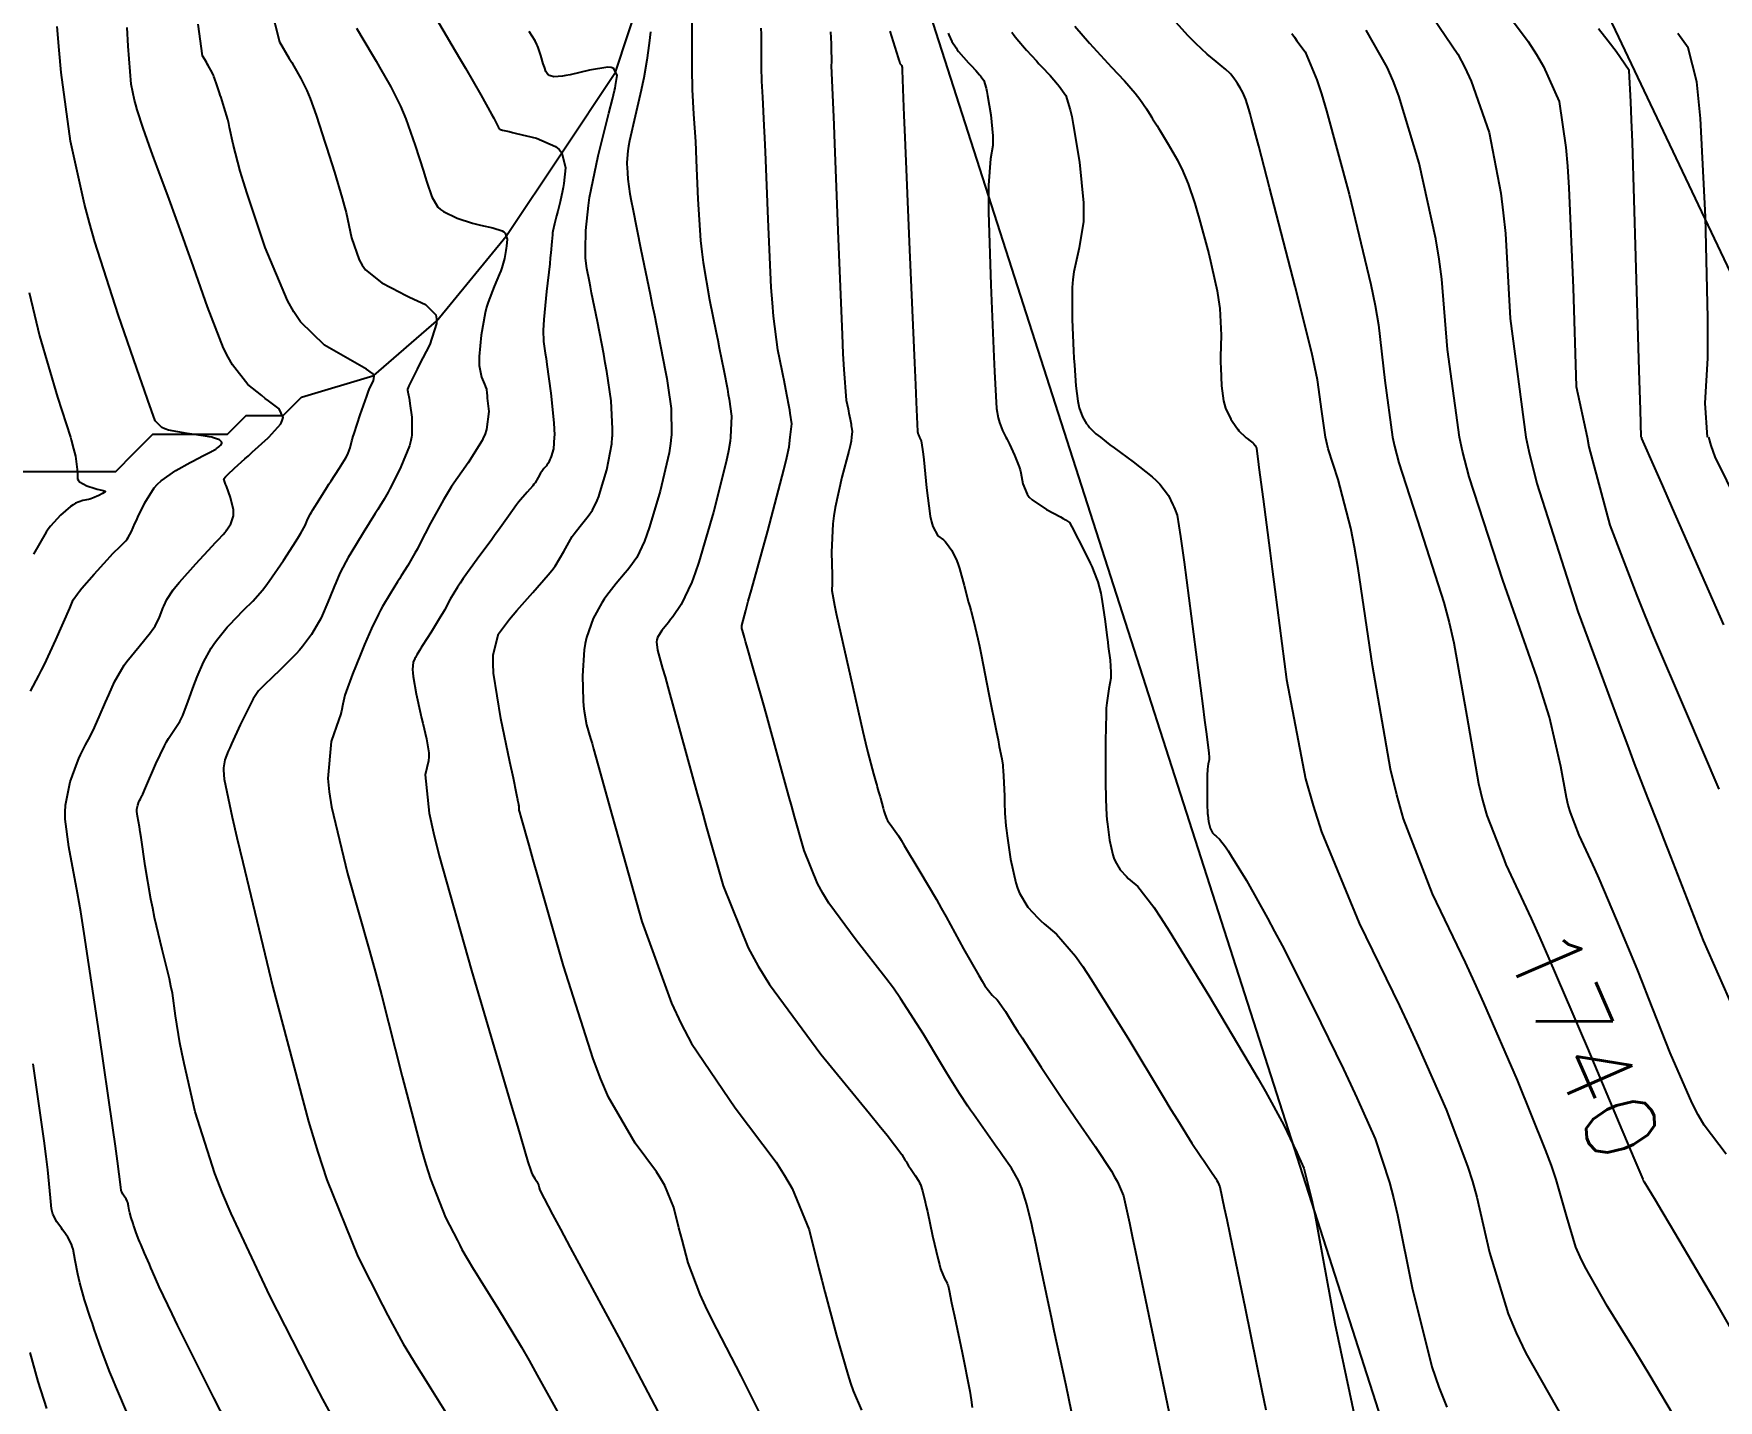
# Model space of a CAD drawing. Header units: metres. Extents: x 837475 to 838479, y 1189012 to 1191015.
# Drawn here: x 837673.7 to 837764.1, y 1189948.3 to 1190021.7 of the extents above; entities that cross this region are included whole.
import ezdxf

# ---------------------------------------------------------------- set-up
doc = ezdxf.new("R2010")
doc.units = ezdxf.units.M
doc.header["$LTSCALE"] = 0.3
for name, color, linetype in [('CORREDORVIA', 70, 'Continuous'), ('COTAS 10', 1, 'Continuous'), ('COTAS INT', 252, 'Continuous'), ('DRENAJE', 5, 'Continuous'), ('VIA2', 121, 'Continuous')]:
    doc.layers.add(name, color=color, linetype=linetype)
doc.styles.get("Standard").update_dxf_attribs({"font": 'simplex.shx'})

msp = doc.modelspace()

# ---------------------------------------------------------------- linework, layer by layer
at = {"layer": 'CORREDORVIA'}
msp.add_lwpolyline([(837910.67578, 1191000.96488), (838157.033, 1190996.193), (838237.174, 1190821.339), (838237.001, 1190602.875), (838240.0305, 1190437.1985), (838223.5365, 1190366.2715), (838212.196, 1190288.9195), (838227.642, 1189916.876), (838080.482, 1189451.8445), (837860.4834, 1189307.12351), (837593.19071, 1189234.39948), (837744.4868, 1189686.6093), (837750.277, 1189933.973), (837710.4905, 1190057.959), (837731.595, 1190134.414), (837885.383, 1190229.429), (837983.18356, 1190344.11971), (837817.55386, 1190502.18733), (837798.03286, 1190660.16958), (837963.57418, 1190795.98182)], close=True, dxfattribs=at)
at = {"layer": 'COTAS 10'}
for points in [[(837685.012, 1189945.188), (837683.345, 1189948.441), (837681.734, 1189951.646), (837681.393, 1189952.334), (837681.097, 1189952.937), (837680.411, 1189954.396), (837680.054, 1189955.219), (837679.966, 1189955.42), (837679.883, 1189955.609), (837679.624, 1189956.197), (837679.417, 1189956.676), (837679.367, 1189956.796), (837679.32, 1189956.911), (837679.179, 1189957.283), (837679.065, 1189957.613), (837679.036, 1189957.701), (837679.007, 1189957.788), (837678.91, 1189958.09), (837678.831, 1189958.367), (837678.814, 1189958.438), (837678.798, 1189958.506), (837678.758, 1189958.731), (837678.722, 1189958.915), (837678.71, 1189958.958), (837678.697, 1189958.997), (837678.639, 1189959.107), (837678.572, 1189959.199), (837678.532, 1189959.253), (837678.457, 1189959.358), (837678.395, 1189959.484), (837678.383, 1189959.525), (837678.373, 1189959.569), (837678.356, 1189959.748), (837678.176, 1189961.135), (837678.063, 1189961.94), (837677.922, 1189962.927), (837677.187, 1189968.01), (837676.382, 1189973.36), (837676.197, 1189974.515), (837676.03, 1189975.528), (837675.563, 1189978.01), (837675.357, 1189979.494), (837675.353, 1189979.878), (837675.372, 1189980.251), (837675.635, 1189981.503), (837676.011, 1189982.523), (837676.102, 1189982.75), (837676.188, 1189982.952), (837676.447, 1189983.482), (837676.696, 1189983.94), (837676.774, 1189984.097), (837676.857, 1189984.267), (837677.188, 1189984.991), (837677.533, 1189985.771), (837677.713, 1189986.178), (837678.017, 1189986.867), (837678.395, 1189987.56), (837678.531, 1189987.764), (837678.679, 1189987.972), (837679.327, 1189988.769), (837679.943, 1189989.515), (837680.072, 1189989.691), (837680.183, 1189989.854), (837680.433, 1189990.336), (837680.571, 1189990.724), (837680.611, 1189990.828), (837680.653, 1189990.931), (837680.81, 1189991.292), (837681.151, 1189991.802), (837681.308, 1189991.998), (837681.492, 1189992.218), (837682.383, 1189993.215), (837683.257, 1189994.157), (837683.43, 1189994.343), (837683.574, 1189994.496), (837683.845, 1189994.78), (837683.954, 1189994.912), (837683.996, 1189994.969), (837684.043, 1189995.035), (837684.253, 1189995.348), (837684.397, 1189995.792), (837684.402, 1189995.941), (837684.392, 1189996.101), (837684.227, 1189996.771), (837684.014, 1189997.374), (837683.973, 1189997.492), (837683.939, 1189997.589), (837683.881, 1189997.761), (837683.965, 1189997.87), (837684.02, 1189997.926), (837684.089, 1189997.995), (837684.457, 1189998.337), (837685.013, 1189998.842), (837685.201, 1189999.012), (837685.404, 1189999.195), (837686.261, 1189999.966), (837686.291, 1190000), (837686.929, 1190000.727), (837687.014, 1190000.904), (837687.055, 1190001.066), (837686.84, 1190001.529), (837686.279, 1190001.953), (837686.102, 1190002.091), (837685.916, 1190002.238), (837685.163, 1190002.843), (837684.336, 1190003.882), (837684.102, 1190004.303), (837683.866, 1190004.782), (837682.996, 1190006.995), (837682.142, 1190009.459), (837681.916, 1190010.097), (837681.695, 1190010.715), (837680.934, 1190012.79), (837680.276, 1190014.559), (837680.12, 1190014.985), (837679.975, 1190015.384), (837679.545, 1190016.596), (837679.229, 1190017.587), (837679.155, 1190017.846), (837679.088, 1190018.099), (837678.897, 1190018.958), (837678.734, 1190021.006), (837678.684, 1190022.008)], [(837713.143, 1189946.608), (837711.644, 1189949.618), (837710.064, 1189952.659), (837709.733, 1189953.35), (837709.448, 1189953.974), (837708.802, 1189955.682), (837708.473, 1189956.917), (837708.387, 1189957.243), (837708.304, 1189957.562), (837708.024, 1189958.658), (837707.545, 1189959.826), (837707.337, 1189960.191), (837707.095, 1189960.573), (837705.948, 1189962.105), (837704.53, 1189964.568), (837704.118, 1189965.539), (837703.697, 1189966.634), (837702.105, 1189971.631), (837700.757, 1189976.381), (837700.489, 1189977.321), (837700.268, 1189978.098), (837699.853, 1189979.55), (837699.762, 1189979.871), (837699.746, 1189979.936), (837699.734, 1189979.99), (837699.723, 1189980.098), (837699.732, 1189980.137), (837699.733, 1189980.148), (837699.733, 1189980.159), (837699.727, 1189980.199), (837699.715, 1189980.248), (837699.711, 1189980.265), (837699.707, 1189980.283), (837699.69, 1189980.361), (837699.663, 1189980.493), (837699.653, 1189980.547), (837699.641, 1189980.607), (837699.587, 1189980.883), (837699.419, 1189981.697), (837699.235, 1189982.571), (837698.741, 1189984.911), (837698.357, 1189987.33), (837698.327, 1189987.854), (837698.33, 1189988.314), (837698.617, 1189989.451), (837699.206, 1189990.231), (837699.4, 1189990.466), (837699.607, 1189990.71), (837700.464, 1189991.66), (837701.293, 1189992.61), (837701.483, 1189992.853), (837701.655, 1189993.088), (837702.131, 1189993.867), (837702.484, 1189994.516), (837702.579, 1189994.67), (837702.672, 1189994.813), (837702.998, 1189995.236), (837703.295, 1189995.579), (837703.369, 1189995.672), (837703.441, 1189995.764), (837703.673, 1189996.087), (837703.918, 1189996.611), (837703.997, 1189996.829), (837704.082, 1189997.079), (837704.43, 1189998.246), (837704.697, 1189999.65), (837704.727, 1190000), (837704.731, 1190000.049), (837704.747, 1190000.453), (837704.66, 1190001.95), (837704.426, 1190003.532), (837704.35, 1190003.99), (837704.268, 1190004.456), (837703.933, 1190006.21), (837703.62, 1190007.747), (837703.553, 1190008.076), (837703.495, 1190008.364), (837703.354, 1190009.054), (837703.295, 1190009.623), (837703.288, 1190009.834), (837703.285, 1190010.069), (837703.309, 1190011.107), (837703.442, 1190012.444), (837703.508, 1190012.866), (837703.586, 1190013.31), (837703.975, 1190015.102), (837704.378, 1190016.748), (837704.543, 1190017.408), (837704.733, 1190018.144), (837704.847, 1190018.609), (837704.875, 1190018.745), (837704.902, 1190018.885), (837704.99, 1190019.416), (837704.811, 1190019.798), (837704.67, 1190019.844), (837704.49, 1190019.863), (837703.51, 1190019.713), (837702.463, 1190019.463), (837702.24, 1190019.419), (837702.046, 1190019.386), (837701.588, 1190019.357), (837701.36, 1190019.424), (837701.311, 1190019.452), (837701.268, 1190019.484), (837701.165, 1190019.633), (837701.084, 1190019.872), (837701.055, 1190019.96), (837701.024, 1190020.058), (837700.886, 1190020.494), (837700.745, 1190020.919), (837700.711, 1190021.01), (837700.679, 1190021.089), (837700.581, 1190021.282), (837700.265, 1190021.793)], [(837719.631, 1190021.797), (837720.067, 1190020.375), (837720.111, 1190020.246), (837720.119, 1190020.22), (837720.127, 1190020.199), (837720.142, 1190020.156), (837720.147, 1190020.141), (837720.149, 1190020.133), (837720.151, 1190020.117), (837720.154, 1190020.101), (837720.158, 1190020.091), (837720.168, 1190020.071), (837720.18, 1190020.051), (837720.184, 1190020.046), (837720.187, 1190020.041), (837720.203, 1190020.023), (837720.218, 1190020.006), (837720.222, 1190020.002), (837720.226, 1190019.997), (837720.239, 1190019.983), (837720.251, 1190019.97), (837720.254, 1190019.966), (837720.256, 1190019.963), (837720.264, 1190019.952), (837720.271, 1190019.929), (837720.273, 1190019.919), (837720.276, 1190019.907), (837720.285, 1190019.848), (837720.292, 1190019.784), (837720.292, 1190019.755), (837720.285, 1190019.714), (837720.339, 1190018.213), (837720.377, 1190017.279), (837720.425, 1190016.12), (837720.682, 1190010.062), (837720.943, 1190003.99), (837720.994, 1190002.822), (837721.035, 1190001.877), (837721.105, 1190000.318), (837721.121, 1190000.216), (837721.128, 1190000.189), (837721.136, 1190000.163), (837721.172, 1190000.075), (837721.209, 1190000), (837721.218, 1189999.982), (837721.232, 1189999.953), (837721.247, 1189999.923), (837721.304, 1189999.802), (837721.385, 1189999.337), (837721.415, 1189999.089), (837721.448, 1189998.79), (837721.595, 1189997.282), (837721.791, 1189995.767), (837721.855, 1189995.464), (837721.924, 1189995.211), (837722.208, 1189994.717), (837722.513, 1189994.495), (837722.594, 1189994.414), (837722.673, 1189994.323), (837722.95, 1189993.924), (837723.216, 1189993.36), (837723.288, 1189993.165), (837723.361, 1189992.954), (837723.618, 1189992.052), (837723.853, 1189991.137), (837723.91, 1189990.916), (837723.964, 1189990.711), (837724.133, 1189990.088), (837724.347, 1189989.173), (837724.43, 1189988.783), (837724.523, 1189988.334), (837724.945, 1189986.218), (837725.348, 1189984.161), (837725.43, 1189983.749), (837725.498, 1189983.406), (837725.636, 1189982.734), (837725.685, 1189982.401), (837725.697, 1189982.271), (837725.708, 1189982.125), (837725.744, 1189981.46), (837725.772, 1189980.739), (837725.778, 1189980.558), (837725.783, 1189980.385), (837725.796, 1189979.826), (837725.847, 1189979.138), (837725.877, 1189978.884), (837725.914, 1189978.602), (837726.101, 1189977.353), (837726.384, 1189976.089), (837726.481, 1189975.797), (837726.586, 1189975.53), (837727.031, 1189974.775), (837727.569, 1189974.193), (837727.732, 1189974.035), (837727.902, 1189973.879), (837728.568, 1189973.323), (837729.584, 1189972.137), (837729.975, 1189971.583), (837730.413, 1189970.931), (837732.391, 1189967.763), (837734.311, 1189964.579), (837734.712, 1189963.917), (837735.058, 1189963.352), (837735.837, 1189962.104), (837736.238, 1189961.502), (837736.346, 1189961.343), (837736.451, 1189961.187), (837736.819, 1189960.653), (837737.115, 1189960.203), (837737.176, 1189960.101), (837737.227, 1189960.009), (837737.335, 1189959.756), (837737.573, 1189958.641), (837737.706, 1189958.005), (837737.868, 1189957.227), (837738.698, 1189953.238), (837739.598, 1189948.832), (837739.805, 1189947.792)], [(837741.206, 1190021.678), (837741.342, 1190021.48), (837741.474, 1190021.291), (837741.924, 1190020.688), (837742.547, 1190019.189), (837742.788, 1190018.434), (837743.058, 1190017.532), (837744.284, 1190013.048), (837745.439, 1190008.202), (837745.665, 1190007.072), (837745.851, 1190006.034), (837746.185, 1190003.048), (837746.603, 1190000), (837746.709, 1189999.521), (837746.937, 1189998.629), (837748.103, 1189995.034), (837749.355, 1189991.134), (837749.638, 1189990.051), (837749.893, 1189988.966), (837750.585, 1189985.034), (837751.218, 1189981.414), (837751.436, 1189980.526), (837751.674, 1189979.687), (837752.536, 1189977.461), (837752.687, 1189977.069), (837754.05, 1189974.159), (837754.507, 1189973.136), (837755, 1189972.019), (837757.069, 1189967.201), (837758.92, 1189962.818), (837759.276, 1189961.975), (837759.564, 1189961.293), (837760.037, 1189960.169), (837760.066, 1189960.104), (837760.074, 1189960.088), (837760.081, 1189960.075), (837760.11, 1189960.037), (837760.698, 1189959.057), (837761.059, 1189958.45), (837761.506, 1189957.696), (837763.834, 1189953.761), (837766.409, 1189949.256)], [(837763.518, 1190000), (837763.386, 1190001.833), (837763.521, 1190004.239), (837763.529, 1190005.249), (837763.524, 1190006.408), (837763.398, 1190011.833), (837763.13, 1190017.116), (837763.035, 1190018.186), (837762.93, 1190019.085), (837762.477, 1190020.911), (837761.925, 1190021.675)], [(837763.56, 1190000), (837763.687, 1189999.559), (837763.906, 1189998.95), (837765.149, 1189996.405)]]:
    msp.add_lwpolyline(points, dxfattribs=at)
at = {"layer": 'COTAS INT'}
for points in [[(837751.707, 1190024.189), (837753.883, 1190021.249), (837754.333, 1190020.555), (837754.716, 1190019.914), (837755.55, 1190018.032), (837755.909, 1190015.56), (837755.993, 1190014.547), (837756.071, 1190013.392), (837756.297, 1190008.032), (837756.466, 1190002.73), (837757.048, 1190000), (837757.136, 1189999.488), (837758.265, 1189995.29), (837759.715, 1189991.512), (837760.148, 1189990.435), (837760.596, 1189989.344), (837762.329, 1189985.29), (837764.123, 1189981.109)], [(837686.375, 1190023.134), (837686.868, 1190021.223), (837687.391, 1190020.34), (837687.519, 1190020.122), (837687.639, 1190019.916), (837688.012, 1190019.265), (837688.335, 1190018.612), (837688.424, 1190018.404), (837688.512, 1190018.184), (837688.827, 1190017.29), (837689.169, 1190016.23), (837689.274, 1190015.906), (837689.383, 1190015.568), (837689.815, 1190014.237), (837690.236, 1190012.832), (837690.339, 1190012.449), (837690.435, 1190012.067), (837690.731, 1190010.709), (837691.135, 1190009.521), (837691.3, 1190009.247), (837691.487, 1190008.997), (837692.352, 1190008.295), (837693.33, 1190007.784), (837693.588, 1190007.655), (837693.841, 1190007.53), (837694.71, 1190007.126), (837695.25, 1190006.573), (837695.296, 1190006.355), (837695.297, 1190006.109), (837694.926, 1190004.986), (837694.366, 1190003.883), (837694.248, 1190003.65), (837694.146, 1190003.448), (837693.912, 1190002.979), (837693.807, 1190002.756), (837693.786, 1190002.71), (837693.769, 1190002.669), (837693.738, 1190002.577), (837693.734, 1190002.532), (837693.734, 1190002.513), (837693.739, 1190002.489), (837693.75, 1190002.456), (837693.754, 1190002.442), (837693.758, 1190002.425), (837693.779, 1190002.347), (837693.823, 1190002.094), (837693.842, 1190001.968), (837693.865, 1190001.818), (837693.973, 1190001.072), (837693.962, 1190000.114), (837693.941, 1190000), (837693.909, 1189999.83), (837693.834, 1189999.537), (837693.386, 1189998.415), (837692.89, 1189997.435), (837692.785, 1189997.232), (837692.695, 1189997.06), (837692.49, 1189996.687), (837692.249, 1189996.301), (837692.136, 1189996.12), (837692.004, 1189995.908), (837691.361, 1189994.874), (837690.698, 1189993.785), (837690.554, 1189993.538), (837690.426, 1189993.314), (837690.107, 1189992.701), (837689.881, 1189992.184), (837689.813, 1189992.021), (837689.742, 1189991.849), (837689.466, 1189991.153), (837689.152, 1189990.427), (837689.057, 1189990.235), (837688.96, 1189990.048), (837688.578, 1189989.405), (837688.096, 1189988.76), (837687.934, 1189988.571), (837687.761, 1189988.378), (837687.032, 1189987.642), (837686.341, 1189986.983), (837686.191, 1189986.838), (837686.06, 1189986.71), (837685.735, 1189986.38), (837685.46, 1189985.966), (837685.36, 1189985.784), (837685.249, 1189985.573), (837684.762, 1189984.567), (837684.297, 1189983.55), (837684.201, 1189983.332), (837684.118, 1189983.142), (837683.935, 1189982.685), (837683.872, 1189982.358), (837683.865, 1189982.249), (837683.862, 1189982.133), (837683.887, 1189981.648), (837684.321, 1189979.609), (837684.575, 1189978.514), (837684.888, 1189977.188), (837686.501, 1189970.481), (837688.414, 1189963.269), (837688.915, 1189961.625), (837689.403, 1189960.133), (837691.065, 1189956.018), (837692.4, 1189953.402), (837692.683, 1189952.855), (837692.928, 1189952.384), (837693.5, 1189951.327), (837694.23, 1189950.139), (837694.574, 1189949.587), (837694.98, 1189948.938), (837696.959, 1189945.786)], [(837748.446, 1190023.022), (837750.104, 1190020.562), (837750.484, 1190019.848), (837750.83, 1190019.12), (837751.795, 1190016.37), (837752.419, 1190013.108), (837752.551, 1190012.056), (837752.664, 1190010.939), (837752.926, 1190006.37), (837753.768, 1190000), (837753.926, 1189999.255), (837754.358, 1189997.516), (837756.556, 1189990.65), (837758.769, 1189984.661), (837759.21, 1189983.474), (837759.578, 1189982.493), (837760.286, 1189980.65), (837760.88, 1189979.165), (837761.176, 1189978.409), (837761.528, 1189977.503), (837763.273, 1189972.987), (837765.422, 1189968.112)], [(837673.499, 1189986.372), (837673.954, 1189987.21), (837674.097, 1189987.497), (837674.248, 1189987.808), (837674.855, 1189989.133), (837675.603, 1189990.825), (837675.799, 1189991.268), (837676.021, 1189991.596), (837676.132, 1189991.735), (837676.263, 1189991.896), (837676.916, 1189992.653), (837677.616, 1189993.428), (837677.777, 1189993.6), (837677.924, 1189993.753), (837678.337, 1189994.154), (837678.621, 1189994.445), (837678.687, 1189994.529), (837678.747, 1189994.615), (837678.918, 1189994.939), (837679.109, 1189995.379), (837679.182, 1189995.538), (837679.263, 1189995.714), (837679.631, 1189996.484), (837680.144, 1189997.283), (837680.318, 1189997.477), (837680.505, 1189997.659), (837681.296, 1189998.219), (837682.07, 1189998.64), (837682.247, 1189998.735), (837682.407, 1189998.82), (837682.853, 1189999.051), (837683.14, 1189999.195), (837683.202, 1189999.227), (837683.256, 1189999.254), (837683.384, 1189999.322), (837683.456, 1189999.366), (837683.49, 1189999.39), (837683.545, 1189999.435), (837683.603, 1189999.487), (837683.622, 1189999.505), (837683.643, 1189999.523), (837683.729, 1189999.6), (837683.772, 1189999.693), (837683.766, 1189999.721), (837683.752, 1189999.75), (837683.636, 1189999.865), (837683.269, 1189999.991), (837683.226, 1190000), (837683.096, 1190000.027), (837682.893, 1190000.063), (837681.902, 1190000.197), (837680.915, 1190000.386), (837680.714, 1190000.456), (837680.544, 1190000.534), (837680.191, 1190000.881), (837679.796, 1190001.998), (837679.599, 1190002.561), (837679.365, 1190003.235), (837678.206, 1190006.586), (837676.96, 1190010.489), (837676.671, 1190011.511), (837676.407, 1190012.507), (837675.654, 1190015.891), (837675.142, 1190019.587), (837675.03, 1190020.78), (837674.93, 1190022.045)], [(837690.071, 1189946.75), (837689.196, 1189948.366), (837688.821, 1189949.084), (837688.389, 1189949.92), (837686.349, 1189953.917), (837684.266, 1189958.328), (837683.807, 1189959.425), (837683.399, 1189960.468), (837682.347, 1189963.784), (837681.747, 1189966.379), (837681.623, 1189966.967), (837681.518, 1189967.499), (837681.289, 1189968.948), (837681.113, 1189970.15), (837681.04, 1189970.526), (837680.958, 1189970.921), (837680.575, 1189972.502), (837680.161, 1189974.227), (837680.059, 1189974.713), (837679.963, 1189975.202), (837679.661, 1189976.999), (837679.436, 1189978.515), (837679.388, 1189978.827), (837679.346, 1189979.092), (837679.245, 1189979.661), (837679.21, 1189979.914), (837679.209, 1189979.979), (837679.213, 1189980.043), (837679.257, 1189980.256), (837679.321, 1189980.429), (837679.337, 1189980.468), (837679.351, 1189980.502), (837679.396, 1189980.592), (837679.438, 1189980.67), (837679.451, 1189980.697), (837679.465, 1189980.726), (837679.522, 1189980.849), (837679.668, 1189981.181), (837680.236, 1189982.466), (837680.692, 1189983.436), (837680.803, 1189983.648), (837680.907, 1189983.836), (837681.23, 1189984.312), (837681.511, 1189984.736), (837681.59, 1189984.892), (837681.669, 1189985.065), (837681.957, 1189985.828), (837682.26, 1189986.68), (837682.349, 1189986.909), (837682.44, 1189987.136), (837682.786, 1189987.929), (837683.2, 1189988.687), (837683.334, 1189988.891), (837683.476, 1189989.092), (837684.059, 1189989.798), (837684.658, 1189990.433), (837684.811, 1189990.59), (837684.957, 1189990.74), (837685.438, 1189991.211), (837685.958, 1189991.798), (837686.129, 1189992.02), (837686.312, 1189992.268), (837687.071, 1189993.378), (837687.758, 1189994.444), (837687.896, 1189994.665), (837688.011, 1189994.853), (837688.237, 1189995.261), (837688.309, 1189995.444), (837688.327, 1189995.489), (837688.345, 1189995.532), (837688.404, 1189995.667), (837688.527, 1189995.891), (837688.585, 1189995.989), (837688.654, 1189996.103), (837688.988, 1189996.646), (837689.398, 1189997.298), (837689.514, 1189997.479), (837689.631, 1189997.662), (837690.064, 1189998.327), (837690.423, 1189998.903), (837690.494, 1189999.03), (837690.552, 1189999.142), (837690.657, 1189999.428), (837690.754, 1189999.817), (837690.807, 1189999.995), (837690.809, 1190000), (837690.871, 1190000.202), (837691.198, 1190001.203), (837691.55, 1190002.213), (837691.63, 1190002.426), (837691.703, 1190002.611), (837691.905, 1190003.039), (837691.942, 1190003.281), (837691.911, 1190003.348), (837691.863, 1190003.416), (837691.54, 1190003.663), (837689.284, 1190004.944), (837687.987, 1190006.207), (837687.64, 1190006.737), (837687.297, 1190007.345), (837686.101, 1190010.191), (837685.129, 1190013.082), (837684.927, 1190013.718), (837684.755, 1190014.283), (837684.376, 1190015.732), (837684.189, 1190016.633), (837684.138, 1190016.854), (837684.087, 1190017.062), (837683.903, 1190017.709), (837683.731, 1190018.238), (837683.687, 1190018.372), (837683.646, 1190018.501), (837683.51, 1190018.922), (837683.384, 1190019.278), (837683.349, 1190019.365), (837683.314, 1190019.448), (837683.186, 1190019.708), (837683.037, 1190019.966), (837682.989, 1190020.049), (837682.939, 1190020.135), (837682.731, 1190020.486), (837682.507, 1190022.183)], [(837691.006, 1190021.96), (837691.843, 1190020.545), (837692.048, 1190020.196), (837692.241, 1190019.865), (837692.839, 1190018.823), (837693.356, 1190017.776), (837693.498, 1190017.442), (837693.64, 1190017.09), (837694.145, 1190015.657), (837694.586, 1190014.287), (837694.687, 1190013.975), (837694.779, 1190013.69), (837695.034, 1190012.904), (837695.362, 1190012.363), (837695.5, 1190012.234), (837695.659, 1190012.115), (837696.403, 1190011.758), (837697.231, 1190011.497), (837697.442, 1190011.439), (837697.645, 1190011.386), (837698.315, 1190011.243), (837698.809, 1190011.087), (837698.901, 1190011.026), (837698.974, 1190010.957), (837699.078, 1190010.644), (837699.044, 1190010.261), (837699.03, 1190010.15), (837699.014, 1190010.035), (837698.941, 1190009.599), (837698.802, 1190009.093), (837698.745, 1190008.934), (837698.68, 1190008.767), (837698.379, 1190008.096), (837698.059, 1190007.255), (837697.982, 1190006.982), (837697.91, 1190006.69), (837697.694, 1190005.489), (837697.585, 1190004.341), (837697.581, 1190004.082), (837697.588, 1190003.849), (837697.709, 1190003.224), (837697.867, 1190002.847), (837697.897, 1190002.771), (837697.922, 1190002.707), (837697.967, 1190002.579), (837697.991, 1190002.366), (837698.004, 1190002.25), (837698.019, 1190002.108), (837698.096, 1190001.385), (837697.984, 1190000.422), (837697.88, 1190000.129), (837697.823, 1190000), (837697.745, 1189999.824), (837696.996, 1189998.623), (837696.105, 1189997.351), (837695.881, 1189997), (837695.666, 1189996.649), (837694.973, 1189995.389), (837694.401, 1189994.275), (837694.264, 1189994.018), (837694.135, 1189993.782), (837693.745, 1189993.113), (837693.399, 1189992.561), (837693.297, 1189992.399), (837693.194, 1189992.232), (837692.798, 1189991.598), (837692.397, 1189990.911), (837692.289, 1189990.711), (837692.182, 1189990.507), (837691.809, 1189989.736), (837691.431, 1189988.873), (837691.321, 1189988.611), (837691.209, 1189988.339), (837690.786, 1189987.276), (837690.44, 1189986.345), (837690.377, 1189986.156), (837690.328, 1189985.998), (837690.268, 1189985.679), (837690.193, 1189985.295), (837690.133, 1189985.096), (837690.057, 1189984.857), (837689.645, 1189983.661), (837689.462, 1189981.69), (837689.531, 1189980.962), (837689.652, 1189980.156), (837690.521, 1189976.59), (837691.704, 1189972.436), (837692.023, 1189971.26), (837692.338, 1189970.073), (837693.445, 1189965.69), (837694.461, 1189961.818), (837694.72, 1189960.952), (837694.968, 1189960.176), (837695.78, 1189958.119), (837696.41, 1189956.884), (837696.544, 1189956.625), (837696.66, 1189956.403), (837696.93, 1189955.904), (837697.275, 1189955.343), (837697.437, 1189955.082), (837697.629, 1189954.775), (837698.564, 1189953.287), (837699.849, 1189951.147), (837700.262, 1189950.429), (837700.699, 1189949.658), (837702.485, 1189946.42)], [(837695.143, 1190022.697), (837696.296, 1190020.75), (837696.578, 1190020.269), (837696.843, 1190019.814), (837697.666, 1190018.38), (837698.249, 1190017.34), (837698.363, 1190017.134), (837698.456, 1190016.962), (837698.622, 1190016.635), (837698.673, 1190016.552), (837698.694, 1190016.535), (837698.718, 1190016.52), (837698.831, 1190016.487), (837699.191, 1190016.409), (837699.372, 1190016.366), (837699.587, 1190016.315), (837700.657, 1190016.052), (837701.685, 1190015.613), (837701.874, 1190015.449), (837702.022, 1190015.268), (837702.211, 1190014.462), (837702.118, 1190013.62), (837702.089, 1190013.416), (837702.057, 1190013.224), (837701.928, 1190012.633), (837701.796, 1190012.144), (837701.763, 1190012.016), (837701.73, 1190011.89), (837701.623, 1190011.464), (837701.541, 1190011.072), (837701.524, 1190010.969), (837701.51, 1190010.867), (837701.479, 1190010.52), (837701.428, 1190009.903), (837701.401, 1190009.633), (837701.368, 1190009.319), (837701.202, 1190007.824), (837701.052, 1190006.331), (837701.029, 1190006.018), (837701.014, 1190005.749), (837701.028, 1190005.138), (837701.129, 1190004.514), (837701.169, 1190004.236), (837701.214, 1190003.912), (837701.423, 1190002.361), (837701.593, 1190000.779), (837701.614, 1190000.436), (837701.623, 1190000.133), (837701.612, 1190000), (837701.563, 1189999.381), (837701.44, 1189998.97), (837701.41, 1189998.882), (837701.382, 1189998.805), (837701.296, 1189998.62), (837701.214, 1189998.506), (837701.189, 1189998.473), (837701.162, 1189998.44), (837701.058, 1189998.319), (837700.943, 1189998.17), (837700.91, 1189998.12), (837700.876, 1189998.066), (837700.752, 1189997.836), (837700.584, 1189997.562), (837700.523, 1189997.479), (837700.456, 1189997.393), (837700.164, 1189997.058), (837699.807, 1189996.645), (837699.7, 1189996.51), (837699.589, 1189996.366), (837699.16, 1189995.771), (837698.625, 1189995.018), (837698.448, 1189994.775), (837698.259, 1189994.516), (837697.472, 1189993.454), (837696.723, 1189992.419), (837696.558, 1189992.177), (837696.411, 1189991.955), (837696.033, 1189991.313), (837695.718, 1189990.727), (837695.61, 1189990.54), (837695.494, 1189990.343), (837695.001, 1189989.539), (837694.549, 1189988.82), (837694.458, 1189988.677), (837694.383, 1189988.557), (837694.236, 1189988.322), (837694.176, 1189988.214), (837694.156, 1189988.174), (837694.134, 1189988.129), (837694.04, 1189987.929), (837694.001, 1189987.527), (837694.014, 1189987.355), (837694.037, 1189987.156), (837694.203, 1189986.22), (837694.43, 1189985.177), (837694.491, 1189984.912), (837694.552, 1189984.656), (837694.763, 1189983.819), (837694.876, 1189983.053), (837694.874, 1189982.842), (837694.859, 1189982.632), (837694.684, 1189981.879), (837694.902, 1189979.812), (837695.135, 1189978.773), (837695.442, 1189977.533), (837697.171, 1189971.367), (837698.983, 1189965.24), (837699.343, 1189964.023), (837699.64, 1189963.015), (837700.2, 1189961.105), (837700.351, 1189960.63), (837700.391, 1189960.526), (837700.43, 1189960.434), (837700.565, 1189960.2), (837700.674, 1189960.054), (837700.697, 1189960.018), (837700.717, 1189959.983), (837700.762, 1189959.872), (837700.789, 1189959.768), (837700.797, 1189959.738), (837700.805, 1189959.707), (837700.836, 1189959.59), (837701.524, 1189958.271), (837701.946, 1189957.483), (837702.469, 1189956.511), (837705.193, 1189951.473), (837707.901, 1189946.31)], [(837708.991, 1190022.487), (837709.002, 1190020.871), (837709.001, 1190019.431), (837709.009, 1190019.046), (837709.021, 1190018.668), (837709.092, 1190017.352), (837709.186, 1190015.876), (837709.211, 1190015.396), (837709.236, 1190014.886), (837709.323, 1190012.784), (837709.47, 1190010.556), (837709.532, 1190009.964), (837709.603, 1190009.385), (837709.937, 1190007.385), (837710.296, 1190005.631), (837710.383, 1190005.206), (837710.464, 1190004.808), (837710.712, 1190003.59), (837710.906, 1190002.576), (837710.953, 1190002.306), (837710.997, 1190002.042), (837711.132, 1190001.127), (837711.067, 1190000), (837711.055, 1189999.8), (837710.965, 1189999.276), (837710.845, 1189998.683), (837710.164, 1189995.976), (837709.366, 1189993.298), (837709.172, 1189992.725), (837708.989, 1189992.224), (837708.428, 1189991.022), (837707.973, 1189990.365), (837707.858, 1189990.209), (837707.748, 1189990.063), (837707.388, 1189989.629), (837707.151, 1189989.247), (837707.118, 1189989.134), (837707.099, 1189989.019), (837707.149, 1189988.577), (837707.43, 1189987.593), (837707.558, 1189987.136), (837707.706, 1189986.599), (837708.421, 1189983.994), (837709.285, 1189980.852), (837709.528, 1189979.977), (837709.773, 1189979.1), (837710.67, 1189975.914), (837712.026, 1189972.583), (837712.56, 1189971.614), (837713.163, 1189970.624), (837715.914, 1189966.883), (837718.529, 1189963.699), (837719.045, 1189963.061), (837719.473, 1189962.529), (837720.268, 1189961.487), (837720.451, 1189961.181), (837720.492, 1189961.113), (837720.529, 1189961.052), (837720.629, 1189960.891), (837720.729, 1189960.742), (837720.766, 1189960.688), (837720.807, 1189960.629), (837720.99, 1189960.372), (837721.176, 1189960.066), (837721.22, 1189959.977), (837721.261, 1189959.886), (837721.379, 1189959.542), (837721.52, 1189958.956), (837721.575, 1189958.713), (837721.637, 1189958.434), (837721.917, 1189957.136), (837722.213, 1189955.856), (837722.284, 1189955.588), (837722.35, 1189955.359), (837722.551, 1189954.847), (837722.695, 1189954.586), (837722.726, 1189954.515), (837722.752, 1189954.445), (837722.813, 1189954.195), (837722.941, 1189953.534), (837723.009, 1189953.204), (837723.092, 1189952.811), (837723.509, 1189950.858), (837723.914, 1189948.792), (837723.989, 1189948.327), (837724.048, 1189947.908)], [(837729.64, 1189946.388), (837729.082, 1189949.094), (837728.451, 1189952.035), (837728.3, 1189952.744), (837728.159, 1189953.408), (837727.735, 1189955.426), (837727.403, 1189956.991), (837727.32, 1189957.369), (837727.24, 1189957.724), (837726.985, 1189958.806), (837726.716, 1189959.671), (837726.628, 1189959.888), (837726.535, 1189960.096), (837726.15, 1189960.766), (837725.676, 1189961.442), (837725.527, 1189961.653), (837725.37, 1189961.875), (837724.738, 1189962.764), (837724.112, 1189963.653), (837723.958, 1189963.875), (837723.814, 1189964.087), (837723.364, 1189964.766), (837722.828, 1189965.627), (837722.63, 1189965.953), (837722.409, 1189966.318), (837721.431, 1189967.952), (837720.195, 1189969.872), (837719.813, 1189970.417), (837719.412, 1189970.966), (837717.819, 1189972.998), (837716.351, 1189974.995), (837716.029, 1189975.523), (837715.744, 1189976.041), (837715.02, 1189977.819), (837714.51, 1189979.633), (837714.359, 1189980.173), (837714.205, 1189980.73), (837713.616, 1189982.875), (837713.04, 1189984.971), (837712.894, 1189985.496), (837712.754, 1189985.998), (837712.297, 1189987.61), (837711.953, 1189988.806), (837711.884, 1189989.044), (837711.827, 1189989.243), (837711.716, 1189989.625), (837711.688, 1189989.727), (837711.683, 1189989.748), (837711.679, 1189989.766), (837711.675, 1189989.807), (837711.678, 1189989.833), (837711.679, 1189989.843), (837711.679, 1189989.898), (837711.891, 1189990.708), (837712.026, 1189991.201), (837712.193, 1189991.81), (837713.07, 1189994.981), (837713.933, 1189998.252), (837714.091, 1189998.924), (837714.215, 1189999.495), (837714.279, 1190000), (837714.369, 1190000.716), (837714.283, 1190001.297), (837714.255, 1190001.465), (837714.225, 1190001.636), (837714.102, 1190002.28), (837713.944, 1190003.053), (837713.893, 1190003.306), (837713.838, 1190003.576), (837713.61, 1190004.69), (837713.377, 1190006.511), (837713.319, 1190007.227), (837713.263, 1190008.035), (837713.086, 1190011.715), (837712.946, 1190015.321), (837712.914, 1190016.081), (837712.884, 1190016.739), (837712.802, 1190018.253), (837712.755, 1190019.121), (837712.747, 1190019.371), (837712.742, 1190019.624), (837712.743, 1190020.575), (837712.736, 1190021.641), (837712.726, 1190021.967)], [(837729.562, 1190022.071), (837730.336, 1190021.156), (837731.123, 1190020.308), (837731.329, 1190020.086), (837731.53, 1190019.87), (837732.213, 1190019.133), (837732.79, 1190018.477), (837732.925, 1190018.312), (837733.048, 1190018.154), (837733.402, 1190017.641), (837733.638, 1190017.252), (837733.687, 1190017.172), (837733.729, 1190017.103), (837733.965, 1190016.723), (837734.038, 1190016.604), (837734.127, 1190016.46), (837734.569, 1190015.739), (837735.06, 1190014.879), (837735.18, 1190014.647), (837735.292, 1190014.418), (837735.64, 1190013.615), (837735.993, 1190012.559), (837736.108, 1190012.171), (837736.232, 1190011.742), (837736.745, 1190009.845), (837737.19, 1190007.858), (837737.271, 1190007.371), (837737.333, 1190006.913), (837737.406, 1190005.486), (837737.38, 1190004.312), (837737.38, 1190004.012), (837737.383, 1190003.723), (837737.421, 1190002.771), (837737.534, 1190001.96), (837737.584, 1190001.761), (837737.643, 1190001.572), (837737.925, 1190000.979), (837738.225, 1190000.532), (837738.296, 1190000.435), (837738.361, 1190000.35), (837738.72, 1190000), (837738.754, 1189999.972), (837738.799, 1189999.937), (837738.965, 1189999.812), (837739.108, 1189999.699), (837739.139, 1189999.67), (837739.166, 1189999.643), (837739.231, 1189999.557), (837739.266, 1189999.487), (837739.274, 1189999.47), (837739.28, 1189999.455), (837739.298, 1189999.409), (837739.36, 1189998.967), (837739.395, 1189998.702), (837739.438, 1189998.375), (837739.657, 1189996.68), (837740.012, 1189993.919), (837740.141, 1189992.92), (837740.283, 1189991.82), (837740.907, 1189987), (837741.94, 1189981.658), (837742.34, 1189980.229), (837742.789, 1189978.821), (837744.823, 1189973.916), (837746.973, 1189969.484), (837747.494, 1189968.375), (837747.984, 1189967.316), (837749.488, 1189963.916), (837750.633, 1189960.873), (837750.896, 1189960.039), (837751.136, 1189959.208), (837751.81, 1189956.238), (837752.806, 1189952.95), (837753.25, 1189951.919), (837753.767, 1189950.835), (837756.238, 1189946.485)], [(837761.927, 1189947.112), (837760.428, 1189949.618), (837760.017, 1189950.295), (837759.608, 1189950.966), (837758.143, 1189953.328), (837756.923, 1189955.476), (837756.668, 1189956.011), (837756.449, 1189956.52), (837755.957, 1189958.143), (837755.394, 1189960.155), (837755.13, 1189960.909), (837754.819, 1189961.748), (837753.306, 1189965.493), (837751.502, 1189969.643), (837751.008, 1189970.739), (837750.516, 1189971.811), (837748.755, 1189975.493), (837747.197, 1189979.518), (837746.832, 1189980.808), (837746.496, 1189982.174), (837745.522, 1189987.74), (837744.763, 1189992.962), (837744.562, 1189994.11), (837744.365, 1189995.13), (837743.687, 1189997.74), (837743.157, 1189999.376), (837743.053, 1189999.782), (837743.004, 1190000), (837742.814, 1190001.387), (837742.576, 1190003.076), (837742.437, 1190003.757), (837742.267, 1190004.531), (837741.387, 1190008.094), (837739.999, 1190013.419), (837739.422, 1190015.633), (837739.041, 1190017.075), (837738.961, 1190017.37), (837738.891, 1190017.62), (837738.732, 1190018.143), (837738.631, 1190018.377), (837738.564, 1190018.511), (837738.421, 1190018.761), (837738.276, 1190018.996), (837738.24, 1190019.054), (837738.205, 1190019.108), (837738.096, 1190019.279), (837737.969, 1190019.441), (837737.923, 1190019.491), (837737.874, 1190019.541), (837737.656, 1190019.741), (837737.353, 1190019.997), (837737.248, 1190020.084), (837737.135, 1190020.178), (837736.653, 1190020.576), (837736.042, 1190021.136), (837735.848, 1190021.333), (837735.642, 1190021.547), (837734.807, 1190022.473)], [(837759.95, 1190000), (837759.906, 1190001.478), (837759.845, 1190003.584), (837759.667, 1190009.693), (837759.477, 1190015.844), (837759.436, 1190017.039), (837759.399, 1190018.013), (837759.305, 1190019.693), (837758.602, 1190020.707), (837758.181, 1190021.262), (837757.662, 1190021.936)], [(837706.772, 1190021.776), (837706.737, 1190021.461), (837706.703, 1190021.164), (837706.582, 1190020.244), (837706.413, 1190019.296), (837706.348, 1190018.982), (837706.276, 1190018.644), (837705.951, 1190017.236), (837705.655, 1190015.91), (837705.601, 1190015.624), (837705.559, 1190015.373), (837705.509, 1190014.76), (837705.534, 1190014.388), (837705.54, 1190014.288), (837705.545, 1190014.191), (837705.561, 1190013.854), (837705.676, 1190013.077), (837705.744, 1190012.702), (837705.829, 1190012.258), (837706.264, 1190010.08), (837706.754, 1190007.686), (837706.873, 1190007.106), (837706.984, 1190006.563), (837707.323, 1190004.9), (837707.587, 1190003.516), (837707.651, 1190003.148), (837707.712, 1190002.787), (837707.896, 1190001.538), (837707.901, 1190000.126), (837707.887, 1190000), (837707.848, 1189999.662), (837707.771, 1189999.166), (837707.297, 1189997.111), (837706.724, 1189995.189), (837706.584, 1189994.777), (837706.453, 1189994.418), (837706.05, 1189993.554), (837705.668, 1189993.021), (837705.55, 1189992.87), (837705.427, 1189992.717), (837704.939, 1189992.152), (837704.431, 1189991.513), (837704.295, 1189991.314), (837704.161, 1189991.105), (837703.697, 1189990.27), (837703.336, 1189989.25), (837703.268, 1189988.926), (837703.213, 1189988.582), (837703.13, 1189987.188), (837703.168, 1189985.865), (837703.189, 1189985.566), (837703.215, 1189985.296), (837703.35, 1189984.567), (837703.565, 1189983.837), (837703.641, 1189983.567), (837703.725, 1189983.268), (837704.091, 1189981.94), (837704.685, 1189979.8), (837704.913, 1189978.987), (837705.169, 1189978.08), (837706.32, 1189974.01), (837707.898, 1189969.622), (837708.422, 1189968.514), (837708.985, 1189967.453), (837711.331, 1189964.01), (837713.516, 1189961.092), (837713.976, 1189960.363), (837714.374, 1189959.668), (837715.286, 1189957.443), (837715.82, 1189955.356), (837715.978, 1189954.748), (837716.141, 1189954.127), (837716.768, 1189951.775), (837717.371, 1189949.677), (837717.519, 1189949.216), (837717.659, 1189948.807), (837718.095, 1189947.763)], [(837716.431, 1190021.768), (837716.469, 1190021.118), (837716.475, 1190020.953), (837716.48, 1190020.795), (837716.484, 1190020.279), (837716.483, 1190019.818), (837716.486, 1190019.695), (837716.49, 1190019.574), (837716.513, 1190019.153), (837716.583, 1190017.601), (837716.616, 1190016.766), (837716.656, 1190015.756), (837716.849, 1190010.646), (837717.057, 1190005.513), (837717.106, 1190004.489), (837717.151, 1190003.637), (837717.282, 1190001.994), (837717.379, 1190001.521), (837717.403, 1190001.406), (837717.425, 1190001.299), (837717.492, 1190000.969), (837717.544, 1190000.696), (837717.557, 1190000.623), (837717.569, 1190000.551), (837717.605, 1190000.304), (837717.567, 1190000), (837717.54, 1189999.785), (837717.487, 1189999.542), (837717.42, 1189999.257), (837717.053, 1189997.865), (837716.686, 1189996.229), (837716.619, 1189995.789), (837716.566, 1189995.353), (837716.501, 1189993.827), (837716.523, 1189992.604), (837716.525, 1189992.36), (837716.525, 1189992.157), (837716.514, 1189991.767), (837716.652, 1189990.984), (837716.748, 1189990.533), (837716.867, 1189989.98), (837717.505, 1189987.14), (837718.18, 1189984.211), (837718.323, 1189983.602), (837718.448, 1189983.082), (837718.74, 1189981.934), (837718.887, 1189981.435), (837718.92, 1189981.324), (837718.949, 1189981.225), (837719.024, 1189980.964), (837719.082, 1189980.76), (837719.1, 1189980.696), (837719.119, 1189980.63), (837719.192, 1189980.364), (837719.266, 1189980.092), (837719.286, 1189980.022), (837719.305, 1189979.954), (837719.369, 1189979.724), (837719.461, 1189979.499), (837719.497, 1189979.433), (837719.538, 1189979.366), (837719.724, 1189979.113), (837720.08, 1189978.596), (837720.228, 1189978.363), (837720.398, 1189978.09), (837721.189, 1189976.779), (837722.124, 1189975.177), (837722.383, 1189974.721), (837722.643, 1189974.259), (837723.585, 1189972.545), (837724.394, 1189971.098), (837724.571, 1189970.805), (837724.727, 1189970.558), (837725.117, 1189970.056), (837725.381, 1189969.8), (837725.458, 1189969.708), (837725.535, 1189969.607), (837725.825, 1189969.169), (837726.302, 1189968.41), (837726.497, 1189968.107), (837726.72, 1189967.764), (837727.753, 1189966.19), (837728.934, 1189964.418), (837729.249, 1189963.95), (837729.56, 1189963.492), (837730.642, 1189961.92), (837731.513, 1189960.598), (837731.691, 1189960.297), (837731.842, 1189960.026), (837732.16, 1189959.281), (837732.479, 1189957.834), (837732.63, 1189957.12), (837732.81, 1189956.269), (837733.687, 1189952.064), (837734.595, 1189947.701)], [(837722.758, 1190021.692), (837722.792, 1190021.602), (837722.96, 1190021.255), (837723.178, 1190020.903), (837723.244, 1190020.809), (837723.312, 1190020.717), (837723.58, 1190020.4), (837723.853, 1190020.107), (837723.924, 1190020.03), (837723.994, 1190019.955), (837724.231, 1190019.7), (837724.434, 1190019.467), (837724.482, 1190019.407), (837724.528, 1190019.348), (837724.663, 1190019.148), (837724.791, 1190018.751), (837724.831, 1190018.567), (837724.873, 1190018.352), (837725.043, 1190017.308), (837725.153, 1190016.183), (837725.158, 1190015.917), (837725.151, 1190015.67), (837725.032, 1190014.944), (837724.917, 1190013.544), (837724.912, 1190012.873), (837724.919, 1190012.079), (837725.043, 1190008.189), (837725.213, 1190004.316), (837725.25, 1190003.533), (837725.281, 1190002.875), (837725.357, 1190001.542), (837725.433, 1190001.048), (837725.466, 1190000.918), (837725.503, 1190000.792), (837725.678, 1190000.363), (837725.858, 1190000), (837725.902, 1189999.912), (837725.97, 1189999.772), (837726.041, 1189999.625), (837726.318, 1189999.04), (837726.564, 1189998.421), (837726.616, 1189998.253), (837726.66, 1189998.087), (837726.76, 1189997.501), (837726.986, 1189996.94), (837727.11, 1189996.79), (837727.26, 1189996.643), (837728.025, 1189996.132), (837728.787, 1189995.722), (837728.935, 1189995.639), (837729.057, 1189995.569), (837729.269, 1189995.424), (837729.394, 1189995.187), (837729.461, 1189995.059), (837729.542, 1189994.903), (837729.95, 1189994.116), (837730.381, 1189993.242), (837730.477, 1189993.031), (837730.563, 1189992.835), (837730.787, 1189992.24), (837730.94, 1189991.626), (837730.981, 1189991.417), (837731.021, 1189991.191), (837731.162, 1189990.236), (837731.289, 1189989.25), (837731.321, 1189989.005), (837731.351, 1189988.773), (837731.45, 1189988.033), (837731.494, 1189987.396), (837731.49, 1189987.228), (837731.479, 1189987.063), (837731.381, 1189986.498), (837731.266, 1189985.739), (837731.244, 1189985.453), (837731.227, 1189985.134), (837731.2, 1189983.705), (837731.203, 1189982.221), (837731.204, 1189981.866), (837731.207, 1189981.536), (837731.217, 1189980.549), (837731.256, 1189979.711), (837731.275, 1189979.475), (837731.299, 1189979.237), (837731.416, 1189978.365), (837731.591, 1189977.584), (837731.651, 1189977.404), (837731.716, 1189977.239), (837731.99, 1189976.773), (837732.323, 1189976.414), (837732.424, 1189976.316), (837732.528, 1189976.219), (837732.94, 1189975.876), (837733.789, 1189974.774), (837734.171, 1189974.199), (837734.615, 1189973.507), (837736.749, 1189970.032), (837738.914, 1189966.386), (837739.378, 1189965.586), (837739.784, 1189964.877), (837740.764, 1189963.074), (837741.295, 1189961.984), (837741.418, 1189961.724), (837741.531, 1189961.483), (837741.852, 1189960.764), (837742.261, 1189959.122), (837742.429, 1189958.298), (837742.622, 1189957.314), (837743.516, 1189952.429), (837744.595, 1189947.288)], [(837726.176, 1190021.754), (837726.304, 1190021.573), (837726.437, 1190021.394), (837726.958, 1190020.778), (837727.488, 1190020.208), (837727.627, 1190020.058), (837727.762, 1190019.912), (837728.222, 1190019.416), (837728.617, 1190018.965), (837728.711, 1190018.847), (837728.799, 1190018.732), (837729.063, 1190018.345), (837729.311, 1190017.573), (837729.389, 1190017.216), (837729.471, 1190016.797), (837729.801, 1190014.768), (837730.015, 1190012.582), (837730.024, 1190012.065), (837730.01, 1190011.586), (837729.78, 1190010.173), (837729.495, 1190008.874), (837729.447, 1190008.466), (837729.413, 1190008.037), (837729.404, 1190006.317), (837729.483, 1190004.643), (837729.505, 1190004.244), (837729.528, 1190003.873), (837729.608, 1190002.766), (837729.71, 1190001.948), (837729.746, 1190001.759), (837729.786, 1190001.586), (837729.957, 1190001.098), (837730.187, 1190000.728), (837730.264, 1190000.629), (837730.346, 1190000.532), (837730.689, 1190000.193), (837730.929, 1190000), (837731.227, 1189999.761), (837731.432, 1189999.604), (837731.661, 1189999.431), (837732.692, 1189998.674), (837733.704, 1189997.873), (837733.921, 1189997.673), (837734.111, 1189997.482), (837734.572, 1189996.872), (837734.817, 1189996.377), (837734.871, 1189996.26), (837734.919, 1189996.15), (837735.042, 1189995.824), (837735.229, 1189994.678), (837735.317, 1189994.052), (837735.421, 1189993.292), (837735.925, 1189989.429), (837736.42, 1189985.57), (837736.518, 1189984.812), (837736.598, 1189984.189), (837736.744, 1189983.059), (837736.761, 1189982.816), (837736.759, 1189982.752), (837736.755, 1189982.69), (837736.718, 1189982.474), (837736.674, 1189982.186), (837736.666, 1189982.077), (837736.659, 1189981.955), (837736.649, 1189981.411), (837736.65, 1189980.846), (837736.651, 1189980.711), (837736.651, 1189980.585), (837736.655, 1189980.209), (837736.67, 1189979.89), (837736.678, 1189979.8), (837736.687, 1189979.71), (837736.731, 1189979.378), (837736.798, 1189979.08), (837736.821, 1189979.011), (837736.845, 1189978.949), (837736.95, 1189978.771), (837737.076, 1189978.634), (837737.115, 1189978.597), (837737.155, 1189978.56), (837737.311, 1189978.43), (837737.635, 1189978.01), (837737.78, 1189977.791), (837737.949, 1189977.527), (837738.762, 1189976.204), (837739.901, 1189974.18), (837740.276, 1189973.475), (837740.677, 1189972.708), (837742.34, 1189969.412), (837743.966, 1189966.073), (837744.343, 1189965.278), (837744.688, 1189964.54), (837745.67, 1189962.34), (837746.447, 1189959.997), (837746.663, 1189959.168), (837746.879, 1189958.261), (837747.663, 1189954.333), (837748.712, 1189950.1), (837749.096, 1189949), (837749.52, 1189947.931)], [(837764.505, 1189961.512), (837763.34, 1189963.066), (837763.016, 1189963.627), (837762.691, 1189964.245), (837761.512, 1189966.949), (837760.352, 1189969.914), (837760.039, 1189970.696), (837759.73, 1189971.461), (837758.645, 1189974.082), (837757.688, 1189976.31), (837757.46, 1189976.826), (837757.249, 1189977.299), (837756.619, 1189978.645), (837756.15, 1189979.855), (837756.04, 1189980.243), (837755.939, 1189980.654), (837755.647, 1189982.327), (837755.023, 1189984.97), (837754.714, 1189985.991), (837754.345, 1189987.138), (837752.519, 1189992.327), (837750.718, 1189997.882), (837750.365, 1189999.259), (837750.201, 1190000), (837749.555, 1190004.709), (837749.258, 1190008.487), (837749.108, 1190009.564), (837748.929, 1190010.655), (837748.039, 1190014.709), (837746.944, 1190018.326), (837746.636, 1190019.141), (837746.325, 1190019.876), (837745.185, 1190021.855)], [(837673.431, 1190007.769), (837673.707, 1190006.568), (837673.98, 1190005.454), (837674.945, 1190002.147), (837675.64, 1190000), (837675.685, 1189999.861), (837675.817, 1189999.389), (837675.917, 1189998.988), (837676.014, 1189998.124), (837676.026, 1189997.763), (837676.072, 1189997.68), (837676.138, 1189997.604), (837676.53, 1189997.387), (837676.977, 1189997.246), (837677.078, 1189997.217), (837677.168, 1189997.193), (837677.408, 1189997.143), (837677.508, 1189997.106), (837677.509, 1189997.089), (837677.499, 1189997.07), (837677.368, 1189996.98), (837677.176, 1189996.881), (837677.127, 1189996.857), (837677.079, 1189996.833), (837676.925, 1189996.76), (837676.743, 1189996.697), (837676.678, 1189996.68), (837676.608, 1189996.664), (837676.305, 1189996.609), (837675.913, 1189996.455), (837675.787, 1189996.376), (837675.654, 1189996.282), (837675.11, 1189995.812), (837674.579, 1189995.234), (837674.455, 1189995.072), (837674.34, 1189994.909), (837674.005, 1189994.312), (837673.666, 1189993.73)], [(837759.971, 1190000), (837759.974, 1189999.93), (837760.661, 1189998.364), (837761.087, 1189997.396), (837761.614, 1189996.195), (837764.372, 1189989.93)], [(837678.759, 1189947.455), (837678.076, 1189949.034), (837677.912, 1189949.431), (837677.758, 1189949.811), (837677.293, 1189951.038), (837676.917, 1189952.125), (837676.819, 1189952.415), (837676.724, 1189952.702), (837676.404, 1189953.699), (837676.144, 1189954.613), (837676.086, 1189954.846), (837676.035, 1189955.071), (837675.902, 1189955.813), (837675.786, 1189956.421), (837675.745, 1189956.561), (837675.701, 1189956.69), (837675.51, 1189957.056), (837675.288, 1189957.357), (837675.224, 1189957.445), (837675.158, 1189957.536), (837674.911, 1189957.881), (837674.705, 1189958.297), (837674.665, 1189958.433), (837674.633, 1189958.577), (837674.578, 1189959.17), (837674.431, 1189960.668), (837674.34, 1189961.382), (837674.228, 1189962.226), (837673.643, 1189966.358)], [(837673.457, 1189950.859), (837673.899, 1189949.308), (837674.354, 1189947.862)]]:
    msp.add_lwpolyline(points, dxfattribs=at)
at = {"layer": 'DRENAJE'}
for p, q in [((837704.9005, 1190019.607), (837706.847, 1190025.529)), ((837702.022, 1190015.268), (837704.9005, 1190019.607)), ((837699.026, 1190010.8005), (837702.022, 1190015.268)), ((837695.2965, 1190006.232), (837699.026, 1190010.8005)), ((837691.9265, 1190003.3145), (837695.2965, 1190006.232)), ((837688.05192, 1190002.15176), (837691.9265, 1190003.3145))]:
    msp.add_line(p, q, dxfattribs=at)
msp.add_polyline3d([(837688.05192, 1190002.15176, 0), (837687.05226, 1190001.1521, 0), (837686.05259, 1190001.1521, 0), (837685.05293, 1190001.1521, 0), (837684.05327, 1190000.15243, 0), (837683.0536, 1190000.15243, 0), (837682.05394, 1190000.15243, 0), (837681.05428, 1190000.15243, 0), (837680.05462, 1190000.15243, 0), (837679.05495, 1189999.15277, 0), (837678.05529, 1189998.15311, 0), (837677.05563, 1189998.15311, 0), (837676.05596, 1189998.15311, 0), (837675.0563, 1189998.15311, 0), (837674.05664, 1189998.15311, 0), (837673.05698, 1189998.15311, 0)], dxfattribs=at)
at = {"layer": 'VIA2'}
msp.add_line((837791.74145, 1189951.90417), (837733.55995, 1190074.65047), dxfattribs=at)

# ---------------------------------------------------------------- texts
at = {"layer": 'COTAS 10', "insert": (837752.547, 1189972.669), "char_height": 3.799998, "attachment_point": 7, "rotation": 293.5010694}
msp.add_mtext('1740', dxfattribs=at)

doc.saveas('drawing.dxf')
